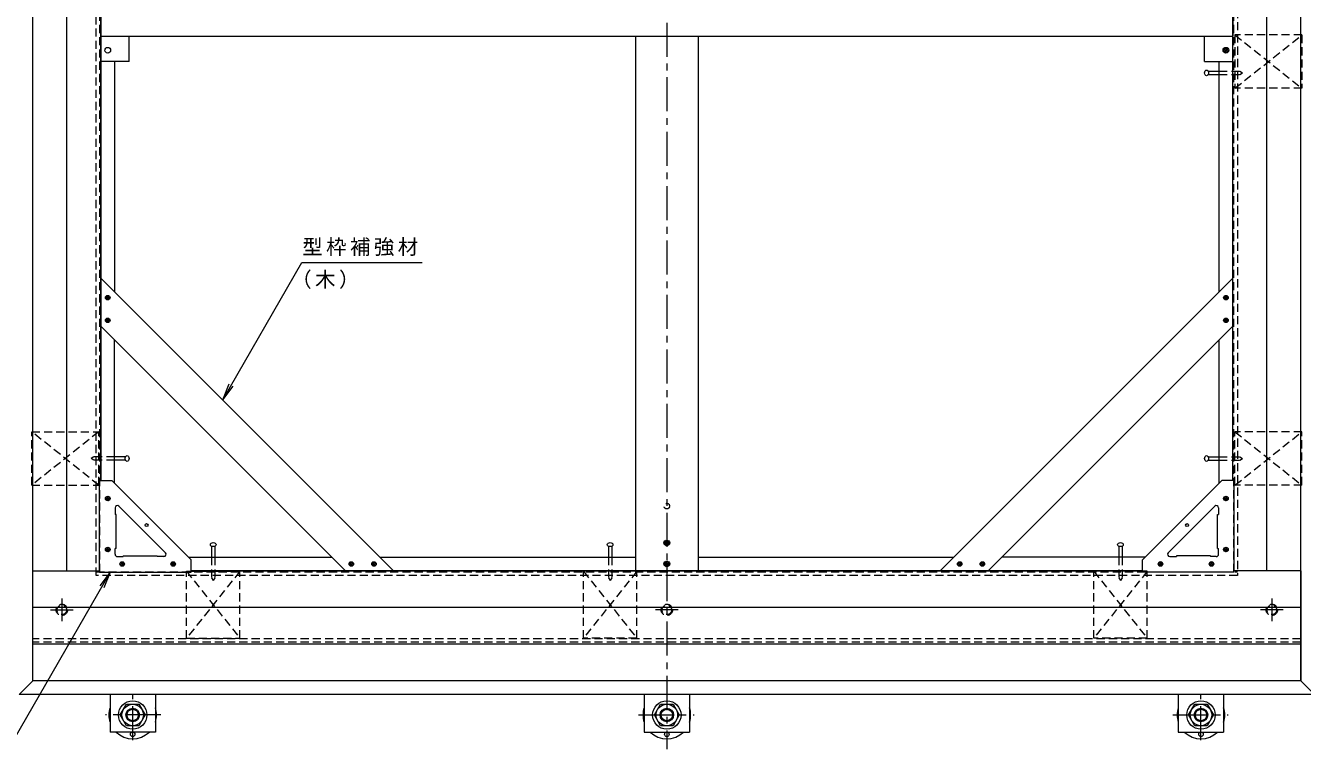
# Model space of a CAD drawing. Units: millimetres at full size, sheet at 1:6; details may follow other scales. Extents: x -2183 to 2239, y -1648 to 1656.
# Drawn here: x 109 to 1235, y -736 to -97 of the extents above; entities that cross this region are included whole.
import ezdxf

# ---------------------------------------------------------------- set-up
doc = ezdxf.new("R2010")
doc.units = ezdxf.units.MM
doc.header["$LTSCALE"] = 6
doc.linetypes.add('CHAIN1', pattern=[8, 5, -1, 1, -1])
doc.linetypes.add('DASHED1', pattern=[1.8, 1.2, -0.6])
for name, color, linetype, lineweight in [('1-0_1-0ﾚｲﾔ', 4, 'Continuous', 9), ('1-1_1-1ﾚｲﾔ', 2, 'Continuous', 9), ('1-3_1-3ﾚｲﾔ', 4, 'Continuous', 9), ('1-5_1-5ﾚｲﾔ', 7, 'Continuous', 9), ('1-6_1-6ﾚｲﾔ', 6, 'Continuous', 9), ('1-7', 5, 'Continuous', 5), ('1-8', 3, 'Continuous', 9), ('1-A', 3, 'Continuous', 9), ('1-B', 4, 'Continuous', 9), ('1-C', 4, 'Continuous', 9), ('1-D', 5, 'Continuous', 5), ('1-E', 3, 'Continuous', 9)]:
    doc.layers.add(name, color=color, linetype=linetype, lineweight=lineweight)
doc.styles.add('ＭＳ ゴシック', font='')
doc.styles.get('ＭＳ ゴシック').set_extended_font_data('MS Gothic')

msp = doc.modelspace()

# ---------------------------------------------------------------- linework, layer by layer
at = {"layer": '1-0_1-0ﾚｲﾔ'}
for centre in [(203.693, -721.91), (674.693, -721.91), (1145.693, -721.91)]:
    msp.add_circle(centre, 2, dxfattribs=at)
for centre, start, end in [((203.693, -704.91), 162.24721, 197.75279), ((203.693, -704.91), 342.24721, 17.75279), ((674.693, -704.91), 162.24721, 197.75279), ((674.693, -704.91), 342.24721, 17.75279), ((1145.693, -704.91), 162.24721, 197.75279), ((1145.693, -704.91), 342.24721, 17.75279), ((203.693, -704.91), 225.5852, 314.4148), ((674.693, -704.91), 225.5852, 314.4148), ((1145.693, -704.91), 225.5852, 314.4148)]:
    msp.add_arc(centre, 21, start, end, dxfattribs=at)
at = {"layer": '1-1_1-1ﾚｲﾔ', "color": 6, "linetype": 'CHAIN1'}
msp.add_line((674.693, 577.489), (674.693, -734.91), dxfattribs=at)
at = {"layer": '1-3_1-3ﾚｲﾔ', "color": 2}
for p, q in [((115.693, -674.71), (115.693, 517.29)), ((1233.693, -674.71), (1233.693, 517.29)), ((103.693, -686.71), (115.693, -674.71)), ((1233.693, -674.71), (115.693, -674.71)), ((1245.693, -686.71), (1233.693, -674.71)), ((1245.693, -686.71), (103.693, -686.71))]:
    msp.add_line(p, q, dxfattribs=at)
at = {"layer": '1-3_1-3ﾚｲﾔ', "color": 2, "linetype": 'DASHED1'}
for p, q in [((171.493, -581.91), (171.493, 424.49)), ((174.693, -578.71), (174.693, 421.29)), ((1174.693, -578.71), (1174.693, 421.29)), ((1177.893, 424.49), (1177.893, -581.91)), ((171.493, -578.71), (1177.893, -578.71)), ((1177.893, -581.91), (171.493, -581.91)), ((1233.693, -640.71), (115.693, -640.71))]:
    msp.add_line(p, q, dxfattribs=at)
at = {"layer": '1-5_1-5ﾚｲﾔ'}
for p, q in [((283.041, -426.869), (352.9, -305.87)), ((352.9, -305.87), (458.888, -305.87)), ((283.041, -426.869), (288.781, -413.011)), ((283.041, -426.869), (292.172, -414.969)), ((183.937, -579.01), (93.188, -736.191)), ((183.937, -579.01), (174.806, -590.91)), ((183.937, -579.01), (178.197, -592.868))]:
    msp.add_line(p, q, dxfattribs=at)
at = {"layer": '1-6_1-6ﾚｲﾔ'}
for p, q in [((115.653, -577.71), (115.653, 420.29)), ((145.693, -577.71), (145.693, 420.29)), ((1203.694, -577.71), (1203.694, 420.29)), ((1233.734, -577.71), (1233.734, 420.29)), ((175.692, -498.21), (175.692, 340.789)), ((1173.694, -498.21), (1173.694, 340.789)), ((115.653, -577.71), (174.393, -577.71)), ((115.693, -610.043), (115.693, -577.71)), ((1094.194, -577.71), (255.193, -577.71)), ((1233.734, -577.71), (1174.993, -577.71)), ((115.693, -642.377), (115.693, -610.043)), ((1233.693, -610.043), (115.693, -610.043)), ((115.693, -674.71), (115.693, -642.377)), ((1233.693, -642.377), (115.693, -642.377)), ((1233.693, -674.71), (115.693, -674.71))]:
    msp.add_line(p, q, dxfattribs=at)
msp.add_lwpolyline([(1233.693, -577.71), (1233.693, -610.043), (1233.693, -642.377), (1233.693, -674.71)], dxfattribs=at)
at = {"layer": '1-7', "linetype": 'CHAIN1'}
for p, q in [((141.193, -602.309), (141.193, -622.111)), ((1208.193, -602.309), (1208.193, -622.111)), ((131.292, -612.21), (151.094, -612.21)), ((684.594, -612.21), (664.792, -612.21)), ((1218.094, -612.21), (1198.292, -612.21))]:
    msp.add_line(p, q, dxfattribs=at)
at = {"layer": '1-7', "linetype": 'DASHED1'}
for centre, radius in [((141.193, -612.21), 5), ((141.193, -612.21), 4.188), ((674.693, -612.21), 5), ((674.693, -612.21), 4.188), ((1208.193, -612.21), 5), ((1208.193, -612.21), 4.188)]:
    msp.add_circle(centre, radius, dxfattribs=at)
at = {"layer": '1-8'}
for p, q in [((1167.494, -121.202), (1165.201, -118.908)), ((1165.284, -118.044), (1167.028, -116.3)), ((1165.376, -119.649), (1168.632, -116.393)), ((1168.893, -120.904), (1165.5, -117.51)), ((1166.093, -120.63), (1169.614, -117.109)), ((1169.778, -120.091), (1166.313, -116.626)), ((1167.249, -121.17), (1170.154, -118.266)), ((1170.191, -118.808), (1167.596, -116.212)), ((1152.031, -137.19), (1161.694, -137.19)), ((1152.031, -140.23), (1161.694, -140.23)), ((197.355, -477.19), (187.693, -477.19)), ((197.355, -480.23), (187.693, -480.23)), ((1152.031, -477.19), (1161.694, -477.19)), ((1152.031, -480.23), (1161.694, -480.23)), ((672.283, -552.544), (674.028, -550.8)), ((672.376, -554.149), (675.632, -550.893)), ((673.092, -555.13), (676.613, -551.609)), ((676.777, -554.59), (673.312, -551.126)), ((677.191, -553.308), (674.596, -550.712)), ((273.173, -556.048), (273.173, -565.71)), ((276.213, -556.048), (276.213, -565.71)), ((623.173, -556.048), (623.173, -565.71)), ((626.213, -556.048), (626.213, -565.71)), ((674.494, -555.702), (672.201, -553.408)), ((675.893, -555.403), (672.5, -552.01)), ((674.249, -555.67), (677.153, -552.766)), ((1073.173, -556.048), (1073.173, -565.71)), ((1076.213, -556.048), (1076.213, -565.71)), ((674.494, -574.202), (672.201, -571.908)), ((672.283, -571.044), (674.028, -569.3)), ((672.376, -572.649), (675.632, -569.393)), ((675.893, -573.903), (672.5, -570.51)), ((673.092, -573.63), (676.613, -570.109)), ((676.777, -573.091), (673.312, -569.626)), ((674.249, -574.17), (677.153, -571.266)), ((677.191, -571.808), (674.596, -569.212))]:
    msp.add_line(p, q, dxfattribs=at)
at = {"layer": '1-8', "linetype": 'DASHED1'}
for p, q in [((1161.694, -137.19), (1180.05, -137.19)), ((1161.694, -140.23), (1180.05, -140.23)), ((1180.05, -137.19), (1182.404, -138.71)), ((1180.05, -140.23), (1182.404, -138.71)), ((169.337, -480.23), (166.982, -478.71)), ((187.693, -480.23), (169.337, -480.23)), ((1161.694, -477.19), (1180.05, -477.19)), ((1161.694, -480.23), (1180.05, -480.23)), ((1180.05, -477.19), (1182.404, -478.71)), ((1180.05, -480.23), (1182.404, -478.71)), ((273.173, -565.71), (273.173, -584.067)), ((623.173, -565.71), (623.173, -584.067)), ((626.213, -565.71), (626.213, -584.067)), ((1073.173, -565.71), (1073.173, -584.067)), ((1076.213, -565.71), (1076.213, -584.067)), ((273.173, -584.067), (274.693, -586.421)), ((623.173, -584.067), (624.693, -586.421)), ((626.213, -584.067), (624.693, -586.421)), ((1073.173, -584.067), (1074.693, -586.421)), ((1076.213, -584.067), (1074.693, -586.421))]:
    msp.add_line(p, q, dxfattribs=at)
for points in [[(187.693, -477.19), (169.337, -477.19), (166.982, -478.71)], [(276.213, -565.71), (276.213, -584.067), (274.693, -586.421)]]:
    msp.add_lwpolyline(points, dxfattribs=at)
at = {"layer": '1-8'}
for centre in [(181.693, -118.71), (1167.693, -118.71), (674.693, -553.21), (674.693, -571.71)]:
    msp.add_circle(centre, 2.5, dxfattribs=at)
for centre, major_axis in [((1150.605, -138.71), (0, 2.525)), ((198.781, -478.71), (0, 2.525)), ((1150.605, -478.71), (0, 2.525)), ((274.693, -554.622), (2.525, 0)), ((624.693, -554.622), (2.525, 0)), ((1074.693, -554.622), (-2.525, 0))]:
    msp.add_ellipse(centre, major_axis=major_axis, ratio=0.707058, dxfattribs=at)
at = {"layer": '1-A', "linetype": 'DASHED1'}
for p, q in [((1234.693, -105.21), (1175.694, -105.21)), ((1175.694, -105.21), (1234.693, -152.21)), ((1175.694, -105.21), (1175.694, -152.21)), ((1234.693, -152.21), (1175.694, -152.21)), ((114.693, -502.21), (114.693, -455.21)), ((173.692, -502.21), (114.693, -455.21)), ((114.693, -455.21), (173.692, -455.21)), ((1234.693, -455.21), (1175.694, -455.21)), ((1175.694, -455.21), (1234.693, -502.21)), ((1175.694, -502.21), (1175.694, -455.21)), ((1234.693, -502.21), (1234.693, -455.21)), ((114.693, -502.21), (173.692, -502.21)), ((251.193, -578.21), (298.193, -578.21)), ((298.193, -578.21), (251.193, -637.209)), ((251.193, -578.21), (298.193, -637.209)), ((251.193, -637.209), (251.193, -578.21)), ((298.193, -637.209), (298.193, -578.21)), ((601.193, -637.209), (601.193, -578.21)), ((648.193, -578.21), (601.193, -578.21)), ((648.193, -578.21), (601.193, -637.209)), ((648.193, -637.209), (648.193, -578.21)), ((1051.193, -637.209), (1051.193, -578.21)), ((1098.193, -578.21), (1051.193, -578.21)), ((1098.193, -578.21), (1051.193, -637.209)), ((1098.193, -637.209), (1098.193, -578.21)), ((251.193, -637.209), (298.193, -637.209))]:
    msp.add_line(p, q, dxfattribs=at)
at = {"layer": '1-A'}
for p, q in [((174.393, -498.21), (185.393, -498.21)), ((174.393, -579.01), (174.393, -498.21)), ((185.393, -498.21), (255.193, -568.01)), ((1174.993, -579.01), (1174.993, -498.21)), ((188.193, -522.223), (188.193, -528.21)), ((188.992, -528.21), (188.193, -528.21)), ((188.992, -558.21), (188.992, -528.21)), ((232.594, -561.795), (191.607, -520.809)), ((1116.793, -561.795), (1157.779, -520.809)), ((1160.394, -528.21), (1161.194, -528.21)), ((1160.394, -558.21), (1160.394, -528.21)), ((1161.194, -522.223), (1161.194, -528.21)), ((188.193, -563.21), (188.193, -558.21)), ((188.992, -558.21), (188.193, -558.21)), ((1160.394, -558.21), (1161.194, -558.21)), ((1161.194, -563.21), (1161.194, -558.21)), ((190.192, -565.21), (195.193, -565.21)), ((195.193, -564.409), (225.193, -564.409)), ((195.193, -564.409), (195.193, -565.21)), ((225.193, -564.409), (225.193, -565.21)), ((231.18, -565.21), (225.193, -565.21)), ((255.193, -579.01), (255.193, -568.01)), ((1118.207, -565.21), (1124.193, -565.21)), ((1124.193, -564.409), (1124.193, -565.21)), ((1154.194, -564.409), (1124.193, -564.409)), ((1154.194, -564.409), (1154.194, -565.21)), ((1159.194, -565.21), (1154.194, -565.21)), ((174.393, -579.01), (255.193, -579.01))]:
    msp.add_line(p, q, dxfattribs=at)
at = {"layer": '1-A', "linetype": 'DASHED1'}
for points in [[(1175.694, -152.21), (1234.693, -105.21), (1234.693, -152.21)], [(173.692, -502.21), (173.692, -455.21), (114.693, -502.21)], [(1234.693, -502.21), (1175.694, -502.21), (1234.693, -455.21)], [(601.193, -578.21), (648.193, -637.209), (601.193, -637.209)], [(1051.193, -578.21), (1098.193, -637.209), (1051.193, -637.209)]]:
    msp.add_lwpolyline(points, dxfattribs=at)
at = {"layer": '1-A'}
for points in [[(1174.993, -498.21), (1163.994, -498.21), (1094.194, -568.01)], [(1174.993, -579.01), (1094.194, -579.01), (1094.194, -568.01)]]:
    msp.add_lwpolyline(points, dxfattribs=at)
for centre in [(215.997, -537.406), (1133.39, -537.406)]:
    msp.add_circle(centre, 1.25, dxfattribs=at)
for centre, start, end in [((190.192, -522.223), 45.00075, 180), ((1159.194, -522.223), 0, 134.99925), ((231.18, -563.21), 270, 44.99925), ((1118.207, -563.21), 135.00075, 270), ((190.192, -563.21), 180, 270), ((1159.194, -563.21), 270, 0)]:
    msp.add_arc(centre, 2, start, end, dxfattribs=at)
at = {"layer": '1-B'}
for p, q in [((175.693, 340.789), (175.693, -498.21)), ((1173.694, -498.21), (1173.694, 340.789)), ((187.693, -128.71), (187.693, -331.617)), ((1161.694, -331.617), (1161.694, -128.71)), ((187.693, -500.51), (187.693, -374.043)), ((1161.694, -500.51), (1161.694, -374.043)), ((252.893, -565.71), (379.359, -565.71)), ((421.786, -565.71), (647.193, -565.71)), ((702.193, -565.71), (927.601, -565.71)), ((1096.493, -565.71), (970.027, -565.71)), ((255.193, -577.71), (1094.194, -577.71))]:
    msp.add_line(p, q, dxfattribs=at)
at = {"layer": '1-B', "color": 5, "lineweight": 5}
for p, q in [((175.693, -51.21), (175.693, -106.21)), ((1173.694, -51.21), (1173.694, -106.21)), ((175.693, -106.21), (1173.694, -106.21))]:
    msp.add_line(p, q, dxfattribs=at)
at = {"layer": '1-B', "color": 3}
for p, q in [((647.193, -106.21), (647.193, -577.701)), ((702.193, -106.21), (702.193, -577.71)), ((647.193, -577.701), (702.193, -577.701))]:
    msp.add_line(p, q, dxfattribs=at)
at = {"layer": '1-B', "color": 6}
for p, q in [((433.786, -577.71), (175.692, -319.616)), ((175.692, -362.043), (175.692, -319.617)), ((915.6, -577.71), (1173.694, -319.616)), ((1173.694, -362.043), (1173.694, -319.617)), ((391.36, -577.71), (175.692, -362.043)), ((958.027, -577.71), (1173.694, -362.043)), ((433.786, -577.71), (391.36, -577.71)), ((915.6, -577.71), (958.027, -577.71))]:
    msp.add_line(p, q, dxfattribs=at)
at = {"layer": '1-B', "linetype": 'DASHED1'}
msp.add_circle((674.693, -520.71), 2.5, dxfattribs=at)
at = {"layer": '1-C'}
for p, q in [((179.692, -336.914), (181.675, -334.93)), ((179.871, -336.103), (182.519, -338.751)), ((180.127, -338.176), (182.937, -335.365)), ((180.674, -335.209), (183.413, -337.948)), ((181.146, -338.854), (183.616, -336.384)), ((182.144, -334.982), (183.64, -336.478)), ((1167.242, -334.982), (1165.746, -336.478)), ((1168.241, -338.854), (1165.77, -336.384)), ((1168.712, -335.209), (1165.973, -337.948)), ((1169.259, -338.176), (1166.449, -335.365)), ((1169.515, -336.103), (1166.867, -338.751)), ((1169.694, -336.914), (1167.711, -334.93)), ((179.91, -337.839), (180.783, -338.712)), ((1169.476, -337.839), (1168.603, -338.712)), ((179.692, -356.914), (181.676, -354.93)), ((179.871, -356.103), (182.519, -358.751)), ((179.91, -357.839), (180.783, -358.712)), ((180.127, -358.176), (182.937, -355.365)), ((180.674, -355.209), (183.413, -357.948)), ((181.146, -358.854), (183.616, -356.384)), ((182.144, -354.982), (183.64, -356.478)), ((1167.242, -354.982), (1165.746, -356.478)), ((1168.241, -358.854), (1165.77, -356.384)), ((1168.712, -355.209), (1165.973, -357.948)), ((1169.259, -358.176), (1166.449, -355.365)), ((1169.515, -356.103), (1166.867, -358.751)), ((1169.694, -356.914), (1167.711, -354.93)), ((1169.476, -357.839), (1168.603, -358.712)), ((179.769, -513.463), (182.239, -515.934)), ((182.52, -512.189), (179.872, -514.837)), ((180.784, -512.228), (179.911, -513.101)), ((180.447, -512.445), (183.257, -515.255)), ((183.414, -512.992), (180.675, -515.732)), ((181.709, -512.01), (183.692, -513.993)), ((183.641, -514.462), (182.145, -515.958)), ((1167.677, -512.01), (1165.694, -513.993)), ((1165.745, -514.462), (1167.241, -515.958)), ((1165.972, -512.992), (1168.712, -515.732)), ((1168.939, -512.445), (1166.129, -515.255)), ((1166.866, -512.189), (1169.515, -514.837)), ((1169.618, -513.463), (1167.148, -515.934)), ((1168.603, -512.228), (1169.475, -513.101)), ((179.769, -558.463), (182.239, -560.933)), ((182.52, -557.189), (179.872, -559.837)), ((180.784, -557.228), (179.911, -558.101)), ((180.447, -557.445), (183.257, -560.255)), ((183.414, -557.992), (180.675, -560.731)), ((181.709, -557.01), (183.692, -558.993)), ((183.641, -559.462), (182.145, -560.958)), ((1167.677, -557.01), (1165.694, -558.993)), ((1165.745, -559.462), (1167.241, -560.958)), ((1165.972, -557.992), (1168.712, -560.731)), ((1168.939, -557.445), (1166.129, -560.255)), ((1166.866, -557.189), (1169.515, -559.837)), ((1169.618, -558.463), (1167.148, -560.933)), ((1168.603, -557.228), (1169.475, -558.101)), ((192.469, -571.164), (194.939, -573.634)), ((195.22, -569.889), (192.572, -572.537)), ((193.484, -569.928), (192.611, -570.801)), ((193.147, -570.145), (195.958, -572.955)), ((196.114, -570.692), (193.375, -573.431)), ((194.409, -569.71), (196.393, -571.693)), ((196.341, -572.162), (194.845, -573.658)), ((237.469, -571.164), (239.939, -573.634)), ((240.22, -569.889), (237.572, -572.537)), ((238.484, -569.928), (237.611, -570.801)), ((238.147, -570.145), (240.957, -572.955)), ((241.114, -570.692), (238.375, -573.431)), ((239.409, -569.71), (241.393, -571.693)), ((241.341, -572.162), (239.845, -573.658)), ((394.473, -571.726), (396.456, -573.71)), ((394.652, -572.538), (397.3, -569.889)), ((394.691, -570.801), (395.564, -569.928)), ((394.908, -570.464), (397.718, -573.275)), ((395.455, -573.431), (398.194, -570.692)), ((395.926, -569.786), (398.396, -572.256)), ((396.925, -573.658), (398.421, -572.162)), ((414.473, -571.726), (416.456, -573.71)), ((414.652, -572.538), (417.3, -569.889)), ((414.691, -570.801), (415.564, -569.928)), ((414.908, -570.464), (417.718, -573.275)), ((415.455, -573.431), (418.194, -570.692)), ((415.926, -569.786), (418.396, -572.256)), ((416.925, -573.658), (418.421, -572.162)), ((932.462, -573.658), (930.966, -572.162)), ((933.46, -569.786), (930.99, -572.256)), ((933.932, -573.431), (931.192, -570.692)), ((934.479, -570.464), (931.668, -573.275)), ((934.735, -572.538), (932.087, -569.889)), ((934.914, -571.726), (932.93, -573.71)), ((934.696, -570.801), (933.823, -569.928)), ((952.462, -573.658), (950.966, -572.162)), ((953.46, -569.786), (950.99, -572.256)), ((953.932, -573.431), (951.192, -570.692)), ((954.479, -570.464), (951.668, -573.275)), ((954.735, -572.538), (952.087, -569.889)), ((954.914, -571.726), (952.93, -573.71)), ((954.696, -570.801), (953.823, -569.928)), ((1109.977, -569.71), (1107.994, -571.693)), ((1108.046, -572.162), (1109.541, -573.658)), ((1108.272, -570.692), (1111.012, -573.431)), ((1111.239, -570.145), (1108.429, -572.955)), ((1109.166, -569.889), (1111.815, -572.537)), ((1111.918, -571.164), (1109.447, -573.634)), ((1110.903, -569.928), (1111.776, -570.801)), ((1154.977, -569.71), (1152.994, -571.693)), ((1153.046, -572.162), (1154.541, -573.658)), ((1153.272, -570.692), (1156.011, -573.431)), ((1156.239, -570.145), (1153.429, -572.955)), ((1154.166, -569.889), (1156.815, -572.537)), ((1156.917, -571.164), (1154.447, -573.634)), ((1155.902, -569.928), (1156.776, -570.801))]:
    msp.add_line(p, q, dxfattribs=at)
for centre in [(181.692, -336.93), (1167.694, -336.93), (181.692, -356.93), (1167.694, -356.93), (181.693, -514.01), (1167.694, -514.01), (181.693, -559.01), (1167.694, -559.01), (194.393, -571.71), (239.393, -571.71), (396.473, -571.71), (416.473, -571.71), (932.914, -571.71), (952.914, -571.71), (1109.994, -571.71), (1154.994, -571.71)]:
    msp.add_circle(centre, 2, dxfattribs=at)
at = {"layer": '1-D', "color": 7, "lineweight": 9}
for p, q in [((200.693, -128.71), (200.693, -106.21)), ((1148.694, -128.71), (1148.694, -106.21)), ((187.693, -128.71), (175.693, -128.71)), ((200.693, -128.71), (187.693, -128.71)), ((1148.694, -128.71), (1173.694, -128.71))]:
    msp.add_line(p, q, dxfattribs=at)
at = {"layer": '1-D', "color": 7, "linetype": 'DASHED1', "lineweight": 9}
msp.add_line((1233.693, -637.71), (115.693, -637.71), dxfattribs=at)
at = {"layer": '1-D'}
for p, q in [((663.724, -704.91), (669.208, -695.41)), ((669.208, -695.41), (680.178, -695.41)), ((680.178, -695.41), (685.663, -704.91)), ((1134.724, -704.91), (1140.208, -695.41)), ((1140.208, -695.41), (1151.178, -695.41)), ((1151.178, -695.41), (1156.663, -704.91)), ((669.208, -714.41), (663.724, -704.91)), ((685.663, -704.91), (680.178, -714.41)), ((1140.208, -714.41), (1134.724, -704.91)), ((1156.663, -704.91), (1151.178, -714.41)), ((680.178, -714.41), (669.208, -714.41)), ((1151.178, -714.41), (1140.208, -714.41))]:
    msp.add_line(p, q, dxfattribs=at)
msp.add_lwpolyline([(198.208, -714.41), (192.724, -704.91), (198.208, -695.41), (209.178, -695.41), (214.663, -704.91), (209.178, -714.41)], close=True, dxfattribs=at)
for centre, radius in [((203.693, -704.91), 12.5), ((203.693, -704.91), 9.5), ((674.693, -704.91), 12.5), ((674.693, -704.91), 9.5), ((1145.693, -704.91), 12.5), ((1145.693, -704.91), 9.5), ((203.693, -704.91), 6), ((203.693, -704.91), 5.053), ((674.693, -704.91), 6), ((674.693, -704.91), 5.053), ((1145.693, -704.91), 6), ((1145.693, -704.91), 5.053)]:
    msp.add_circle(centre, radius, dxfattribs=at)
at = {"layer": '1-E'}
for p, q in [((183.693, -686.71), (183.693, -719.91)), ((223.693, -686.71), (223.693, -719.91)), ((654.693, -686.71), (654.693, -719.91)), ((694.693, -686.71), (694.693, -719.91)), ((1125.693, -686.71), (1125.693, -719.91)), ((1165.693, -686.71), (1165.693, -719.91)), ((223.693, -719.91), (183.693, -719.91)), ((654.693, -719.91), (694.693, -719.91)), ((1125.693, -719.91), (1165.693, -719.91))]:
    msp.add_line(p, q, dxfattribs=at)
at = {"layer": '1-E', "linetype": 'CHAIN1'}
for p, q in [((203.693, -727.068), (203.693, -686.91)), ((1145.693, -727.068), (1145.693, -686.91)), ((228.533, -704.91), (179.646, -704.91)), ((649.853, -704.91), (698.74, -704.91)), ((1120.853, -704.91), (1169.74, -704.91))]:
    msp.add_line(p, q, dxfattribs=at)

# ---------------------------------------------------------------- texts
at = {"layer": '1-5_1-5ﾚｲﾔ', "char_height": 13.2, "attachment_point": 7, "style": 'ＭＳ ゴシック'}
for s, insert in [('\\T1.17;型枠補強材', (353.19, -300.248)), ('\\T1.17;（木）', (343.471, -329.155))]:
    msp.add_mtext(s, dxfattribs=dict(at, insert=insert))

doc.saveas('drawing.dxf')
